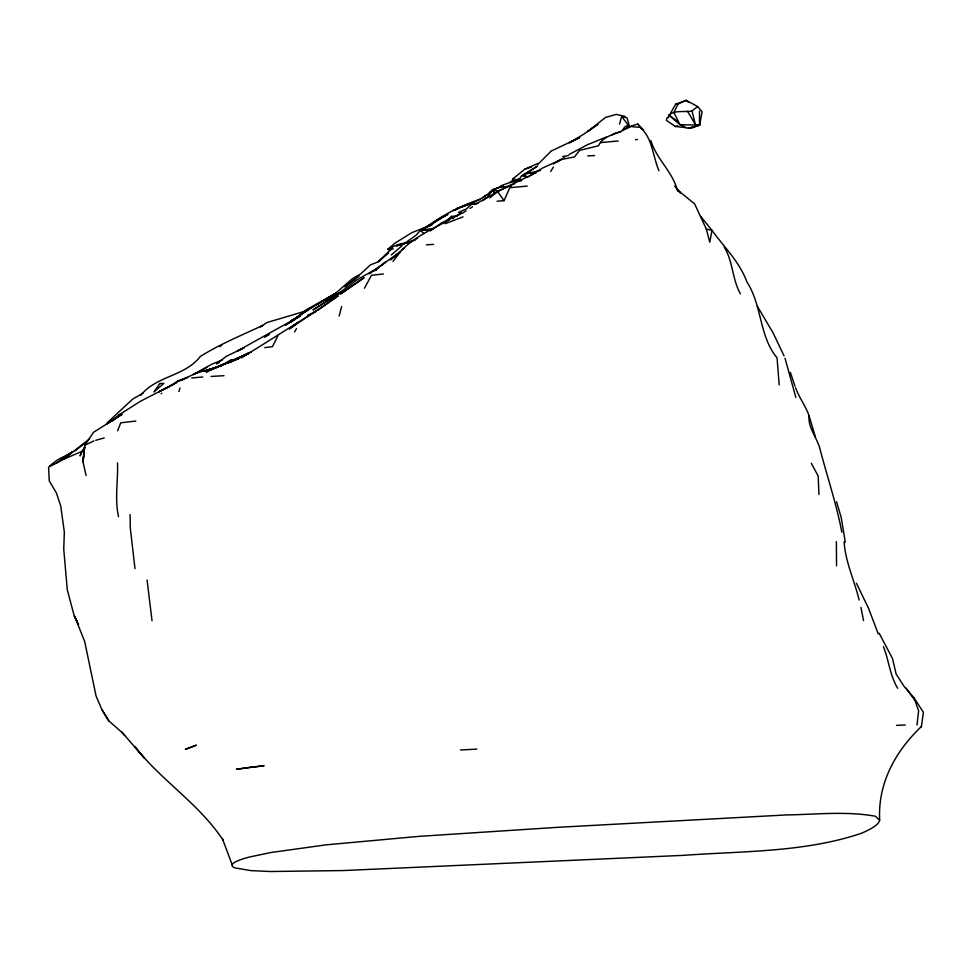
<?xml version="1.0" encoding="UTF-8"?>
<svg xmlns="http://www.w3.org/2000/svg" width="972" height="972" viewBox="0 0 972 972"><rect width="100%" height="100%" fill="white"/><g stroke="black" fill="none" stroke-linecap="round" stroke-linejoin="round"><path stroke-width="1.46" d="M836.37 541.598L836.552 565.813M879.684 820.21L875.371 816.237C846.065 810.964 816.067 814.512 786.506 814.925L558.645 827.269L419.09 836.357L325.693 844.887L270.556 852.578L249.768 856.964A74.747 10.279 -5.4 0 0 235.054 867.911L250.837 870.608L270.228 871.519L343.128 870.56L683.243 855.36C742.632 851.022 803.868 852.529 860.949 833.454A238.383 32.769 -5.4 0 0 878.542 822.737L879.684 820.21C877.631 783.408 895.394 751.21 921.42 726.521L923.4 712.318L914.093 697.993L903.996 686.256L896.148 674.058L892.466 658.469L879.21 633.282M916.985 724.991L918.637 710.86L914.093 697.993M686.013 127.721L688.808 128.268L699.658 125.024L702.112 111.792L697.641 106.556L686.171 100.335L675.649 104.186L668.104 117.576L666.828 118.049L666.403 120.346L675.346 126.481L686.341 127.66M706.365 229.088L712.002 230.376L709.754 242.198L706.365 229.088L694.628 203.889L677.715 190.087L680.157 192.808M339.155 316.07L341.634 306.545M619.565 124.064L621.63 116.433L626.976 117.77L629.54 126.445M178.86 391.534L180.027 388.059M117.563 430.863L120.783 422.808L135.776 421.046M497.069 201.204L504.055 200.682L509.753 187.705L527.213 186.077M668.104 117.576C670.838 109.058 684.531 112.643 691.979 110.978L697.641 106.556M364.488 288.21L371.438 275.343L383.308 273.934M175.92 382.956L140.187 401.436L119.653 414.485L111.768 420.621L122.059 414.364L93.519 432.285L84.734 445.468L83.033 461.797L86.071 475.478M688.225 102.194L686.171 100.335L678.043 103.98L673.924 112.558L680.011 124.744L684.871 126.87M277.883 335.838L272.452 346.652L264.773 347.636M294.589 331.974L296.545 328.512M457.192 216.003L451.506 216.379L444.994 222.053M550.674 171.509L553.396 167.075M626.405 128.219C617.706 134.719 603.551 134.403 598.545 145.751L579.628 150.368L574.428 156.954L561.148 159.53L542.607 168.022L529.922 175.896M527.419 172.737L537.662 166.03L521.709 175.677L519.522 178.812L511.345 181.922L520.773 180.938M486.923 197.911L492.755 189.819L503.253 185.786L492.755 189.807L499.559 187.329L511.345 186.029M392.992 261.371L400.549 251.712L372.203 271.625L376.286 269.973M85.05 447.193L82.341 450.571L80.056 455.917L82.098 451.324L64.225 458.991M161.218 393.818L161.777 393.186M478.297 203.209L470.958 204.521L466.718 208.798L458.59 212.37L461.445 213.22M391.449 248.796L378.57 261.772L388.581 252.513L377.646 262.051L370.405 264.931L360.393 274.128L352.593 278.587M537.99 164.28L550.808 151.45M140.904 395.191C156.188 375.848 185.324 376.261 200.354 356.445C220.085 344.1 241.433 335.34 262.586 325.498L260.435 326.847L267.057 322.51L308.282 310.25M510.045 182.772L514.698 178.155L512.475 179.273L524.673 169.25L537.698 163.539M534.794 173.259L500.459 189.99L475.138 204.412M220 346.7L221.993 344.805M402.214 249.768C415.469 236.245 433.208 228.699 449.623 219.806M920.545 727.335L921.42 726.521M107.224 422.784L132.787 399.006L143.115 393.101M106.276 424.436L114.818 418.859M64.602 458.444L89.327 439.028M404.182 248.079L390.44 259.852L400.549 251.712M112.971 420.609L115.206 418.713M391.218 254.992L402.141 245.697M352.362 278.709L335.146 293.653L316.131 304.941M482.89 200.669L486.207 197.887M375.714 270.155L379.08 267.373M381.328 265.514L385.811 261.808C375.69 271.152 362.131 275.21 351.621 284.006L333.505 297.031L341.451 291.551L312.96 309.971L331.549 298.27M295.367 319.326L291.053 320.639L295.634 318.245L305.743 310.08L335.85 293.301L308.112 309.594L288.55 323.239L310.7 308.148L334.477 294.212L326.446 298.951M75.111 450.862L83.811 443.912M489.791 197.851L497.664 191.606L504.055 200.682M291.163 322.157L297.918 316.836L289.96 322.327L300.251 316.009L237.059 351.184L243.814 347.988M49.608 465.94L57.506 459.89L70.166 453.268L56.4 463.122L48.6 467.143L49.232 480.812L56.485 493.132L60.75 506.048L64.334 532.085L63.751 549.253L67.299 589.919L74.455 616.661L78.586 624.328M354.816 279.207L344.659 286.813L359.118 276.084M290.871 327.698L296.873 323.214M111.78 420.791L120.334 415.032M289.474 328.779L298.732 321.902M363.99 277.773L340.407 294.042L363.82 277.907M425.396 227.715C442.09 215.517 460.582 205.481 480.35 199.26M289.34 328.925L338.207 295.828L317.82 310.372M342.508 292.511L346.117 289.899M482.549 197.68L486.96 194.534M430.292 230.935L441.422 223.013L460.947 213.816M118.56 415.263L119.653 414.485M285.44 325.462L295.634 318.245M457.958 208.968L453.596 210.499C467.034 204.217 481.845 201.034 492.755 189.819L498.527 191.241M62.22 458.76L72.426 451.652L63.885 459.173L56.4 463.122M369.251 273.837L371.608 272.221L368.959 273.533M431.908 224.253L439.854 218.87L421.52 229.586L431.957 224.824L411.812 232.673L394.997 243.146L387.621 249.415C394.583 245.406 402.639 242.623 410.694 242.283M206.368 372.446L214.411 367.914L195.579 373.357L180.841 380.538L187.487 377.428L178.228 380.72L169.031 386.917L158.63 391.874L177.074 382.3M309.74 314.454L307.444 315.596L316.532 311.028C291.321 326.313 266.559 342.569 241.263 357.781L249.245 352.654L230.753 361.681L247.763 353.917M331.221 298.453L328.111 300.445L343.14 291.15M405.725 242.587L416.004 235.297L420.463 230.34L433.962 228.396M462.259 213.269L466.11 210.839M469.962 208.421L472.526 206.805M84.868 445.2L93.968 440.923M264.493 337.126L269.244 334.259M265.174 336.689L269.037 334.368M612.263 134.889L614.997 133.237L620.719 131.864M553.311 164.037L561.974 158.983M452.976 217.764L461.007 213.123M557.284 161.765L561.148 159.53M668.809 115.012L680.011 124.744L699.658 125.024L688.808 128.268L693.06 127.526L695.685 126.032M569.142 154.475L587.562 144.682L606.188 137.076M206.793 367.452L193.355 374.609L211.714 364.245L222.199 360.077M514.613 183.769L496.522 191.849M219.198 362.556L216.501 363.832L226.646 356.117L243.899 347.94M407.037 243.134L417.632 238.298M248.115 353.784L209.794 370.113L238.918 358.486L228.444 362.75L246.997 354.294M216.635 367.27L212.722 369.044L251.274 351.937M551.075 151.11L579.725 137.55L569.337 142.799L583.589 134.306L597.829 124.331L587.635 131.536L605.641 117.381L616.236 114.392L624.887 116.336M217.935 366.675L226.063 362.993M248.893 353.468L236.573 358.923M540.42 170.343L523.884 174.523L526.873 176.722M215.14 367.598L220.243 365.557M389.128 250.351L391.655 249.367M445.067 223.718L463.037 216.865M693.06 127.526L699.658 125.024M500.847 185.846L519.522 178.812L521.733 180.671M456.767 208.506L474.603 202.601M212.09 368.874L222.612 365.168L203.853 371.328L214.411 367.914M675.346 126.481L677.691 125.716M396.442 246.123L415.214 240.108M524.673 169.25L531.477 167.087M643.5 129.859L637.668 124.039L627.098 127.381L632.651 126.396M95.791 440.292L104.223 437.935M628.799 127.648L622.53 130.017L624.571 127.198L628.106 124.938L621.63 116.433M568.511 155.569L562.752 156.456L564.999 158.375M397.463 244.956L404.243 244.021M470.958 204.521L475.332 204.108M600.514 142.592L618.228 140.989M635.53 139.664L637.353 139.494M191.642 377.987L202.808 376.99M675.649 104.186L678.043 103.98M426.38 244.847L433.5 244.385M211.046 376.468L224.01 375.678M587.696 155.921L594.548 155.544M460.509 750.007L476.863 749.096M896.463 725.391L905.272 724.954M430.523 230L420.463 230.34L423.792 233.365M527.249 173.089L536.216 172.797M633.027 126.785L640.183 127.356C652.54 137.866 652.795 156.456 658.943 170.708M687.532 111.197L695.454 124.683L699.403 125.23M521.709 175.677L527.869 177.463M178.228 380.72L179.504 381.182M390.853 247.447L393.21 249.075M669.101 115.194L677.593 121.476M712.002 230.376C724.189 247.289 739.51 261.735 746.836 281.819C762.145 305.184 759.035 336.105 777.041 357.866L779.192 384.912M77.238 621.375L74.504 616.041L84.698 641.556L96.058 695.964L101.805 709.475L108.718 720.811L122.472 732.864L121.974 732.281L144.196 757.905L134.792 746.581C161.231 780.516 199.224 803.868 223.05 840.087L222.552 839.067L232.162 864.703M637.668 124.039L642.213 129.288M121.974 732.281L124.659 735.439M674.641 185.98L680.279 192.796M700.776 216.44L711.723 230.097M906.159 688.2L914.616 699.986M495.149 193.367L492.755 189.819L489.402 192.833L492.755 189.819L494.784 193.55M451.506 216.379L453.025 218.724M101.805 709.475L108.718 720.811M757.382 306.338L773.202 333.129L784.064 355.886M897.703 688.273C889.902 675.479 888.882 660.34 883.439 646.623M811.341 463.316L818.181 476.013L818.934 494.505M856.381 583.164L868.336 607.877M724.189 246.924C733.034 261.334 732.171 279.146 740.385 293.823M836.552 501.771L841.169 517.274L845.3 542.315M841.849 532.255C836.528 504.334 827.488 477.495 820.271 450.133C817.719 438.178 807.805 428.397 809.068 415.749C805.63 405.944 799.106 397.548 795.546 387.743M677.606 191.132C672.94 171.959 656.379 159.092 650.876 140.588M878.263 633.89L868.506 608.278M790.37 372.373L794.999 386.188M815.496 437.303L809.068 415.749M785.036 358.316L795.874 397.487M859.127 600.04C854.424 580.527 845.482 562.12 844.085 541.854M691.979 110.978L695.454 124.683M860.925 607.403L863.549 620.658M147.088 580.041L152.021 620.744M118.523 516.654C114.514 498.806 118.268 480.812 117.478 462.842M134.987 568.669L130.297 528.003L130.09 514.553M699.476 111.185L699.536 124.975M84.187 448.457L83.033 461.797L84.6 447.679L84.187 448.457M159.87 383.551L153.892 391.983L163.818 383.393L159.87 383.551M231.81 359.701L226.5 362.702L231.81 359.701M440.243 218.506L435.505 221.154L447.898 214.362L440.243 218.506M189.613 747.687L185.373 749.315L196.344 745.196L189.613 747.687M250.266 767.309L236.403 769.229L264.129 765.729L250.266 767.309"/></g></svg>
